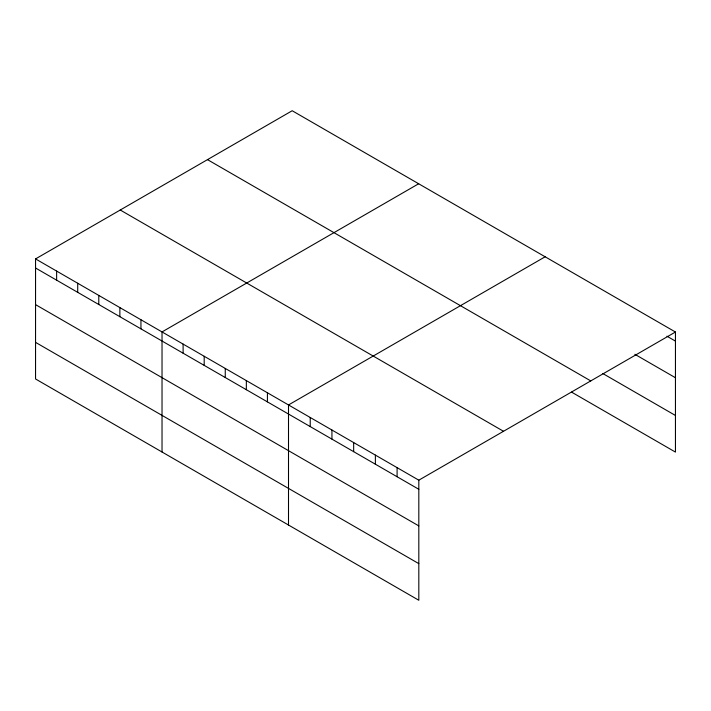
<?xml version="1.0" encoding="UTF-8"?>
<svg xmlns="http://www.w3.org/2000/svg" width="711" height="711" viewBox="0 0 711 711"><rect width="100%" height="100%" fill="white"/><g stroke="black" fill="none" stroke-linecap="round" stroke-linejoin="round"><path stroke-width="1.07" d="M418.815 525.9L418.815 480.183L35.55 258.911L35.55 378.981L418.815 600.262L418.815 525.9L35.55 304.628M571.582 392.125L675.45 452.089L675.45 332.019L292.185 110.738L35.55 258.911M418.663 183.758L162.028 331.93L162.028 452.009M545.141 256.787L288.506 404.95L288.506 525.029M418.815 480.183L675.45 332.019M666.954 336.205L675.45 341.111M634.843 354.291L675.45 377.737M602.741 373.488L675.45 415.473M207.496 159.637L590.761 380.909M120.239 210.012L503.504 431.284M35.55 268.003L418.815 489.284M35.55 342.364L418.815 563.636M397.094 467.642L397.094 476.743M375.381 455.102L375.381 464.203M353.66 442.571L353.66 451.663M331.939 430.031L331.939 439.122M310.227 417.49L310.227 426.591M267.425 392.783L267.425 401.875M246.344 380.607L246.344 389.708M225.263 368.44L225.263 377.541M204.19 356.273L204.19 365.365M183.109 344.097L183.109 353.198M140.947 319.754L140.947 328.855M119.866 307.587L119.866 316.688M98.785 295.421L98.785 304.512M77.712 283.245L77.712 292.345M56.631 271.078L56.631 280.178"/></g></svg>
